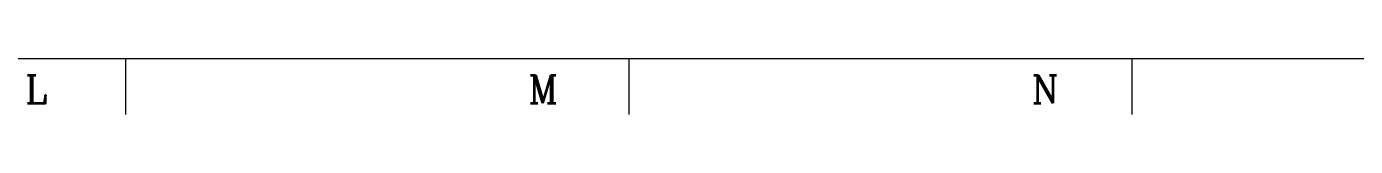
# Model space of a CAD drawing. Header units: millimetres. Extents: x -300 to 383236, y -195106 to -144646.
# Drawn here: x 280627 to 290910, y -194483 to -194050 of the extents above; entities that cross this region are included whole.
import ezdxf

# ---------------------------------------------------------------- set-up
doc = ezdxf.new("R2010")
doc.units = ezdxf.units.MM
doc.header["$LTSCALE"] = 60
doc.layers.add('1', color=7, linetype='Continuous')
doc.layers.add('TAN-TIT', color=30, linetype='Continuous', lineweight=0)
doc.styles.add('COM', font='COMPLEX', dxfattribs={"height": 5})

# ---------------------------------------------------------------- blocks, each defined once
blk = doc.blocks.new('BORDER')
at = {"layer": 'TAN-TIT'}
for p, q in [((4977, 3520), (232823, 3520)), ((160720, 3520), (160720, 2078)), ((173699, 3520), (173699, 2078)), ((186677, 3520), (186677, 2078))]:
    blk.add_line(p, q, dxfattribs=at)
at = {"layer": 'TAN-TIT', "style": 'COM'}
for s, p in [('L', (158124, 2366)), ('M', (171103, 2366)), ('N', (184082, 2366))]:
    blk.add_text(s, height=721, dxfattribs=at).set_placement(p)

msp = doc.modelspace()

# ---------------------------------------------------------------- block references
at = {"layer": '1', "xscale": 0.3, "yscale": 0.3, "zscale": 0.3}
msp.add_blockref('BORDER', (233177.5, -195106.1), dxfattribs=at)

doc.saveas('drawing.dxf')
